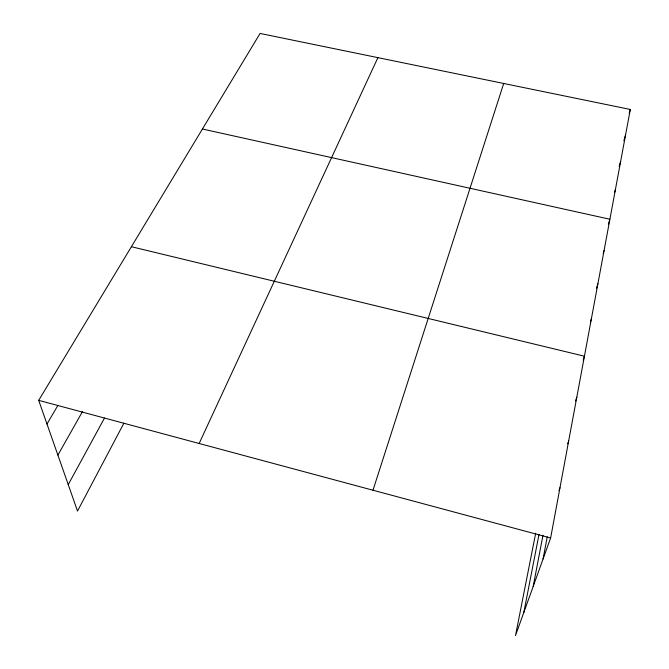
<?xml version="1.0" encoding="UTF-8"?>
<svg xmlns="http://www.w3.org/2000/svg" width="669" height="669" viewBox="0 0 669 669"><rect width="100%" height="100%" fill="white"/><g stroke="black" fill="none" stroke-linecap="round" stroke-linejoin="round"><path stroke-width="1" d="M535.685 533.185L515.506 635.55L550.629 537.985L630.307 109.465L260.082 33.45L38.693 400.355L77.512 511.066L123.89 423.201M543.052 559.025L547.234 536.847M533.16 586.512L542.994 535.208M523.827 612.436L539.038 534.28M629.161 113.395L630.307 109.465M623.859 140.724L625.599 134.812M619.176 166.414L620.631 161.488M614.527 192.547L615.413 189.595M608.414 224.148L609.601 220.226M603.17 253.501L604.065 250.582M596.397 288.573L597.902 283.74M590.418 321.881L591.363 318.896M372.984 490.226L503.698 83.466M583.159 360.148L584.422 356.217L131.4 246.71M575.541 401.024L576.812 397.169M567.68 443.856L568.675 440.913M558.975 490.594L559.97 487.734M199.145 443.488L377.901 57.643M68.23 484.615L104.481 418.083M57.894 455.112L82.571 411.393M46.989 424.021L57.919 405.381M202.423 129.017L609.894 219.248M38.693 400.355L550.629 537.985"/></g></svg>
